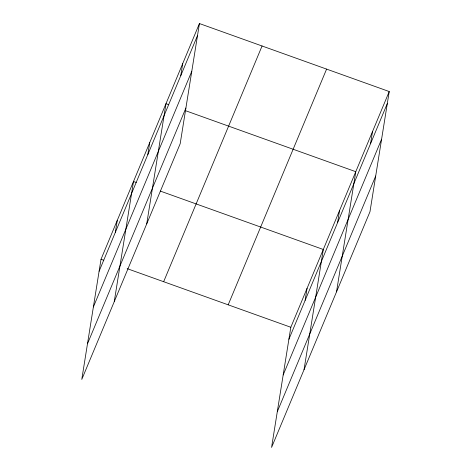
<?xml version="1.0" encoding="UTF-8"?>
<svg xmlns="http://www.w3.org/2000/svg" width="471" height="471" viewBox="0 0 471 471"><rect width="100%" height="100%" fill="white"/><g stroke="black" fill="none" stroke-linecap="round" stroke-linejoin="round"><path stroke-width="0.71" d="M199.433 23.55L101.024 259.268L81.771 379.455L180.181 143.737L199.433 23.55L389.229 91.545L369.976 211.732L271.567 447.45L290.819 327.263L389.229 91.545M115.342 232.368L117.261 220.375M114.247 301.67L133.499 181.482L136.254 182.465M147.817 154.582L149.737 142.589M146.722 223.884L165.975 103.697L168.724 104.68M180.782 75.619L182.701 63.62M305.137 300.363L307.057 288.37M304.042 369.664L323.294 249.477L160.34 191.096M337.607 222.577L339.532 210.584M336.518 291.873L355.77 171.691L185.244 110.597M370.577 143.608L372.496 131.615M99.104 271.261L197.514 35.543M93.382 306.968L191.791 71.251M87.494 343.753L185.904 108.036M163.655 281.705L262.064 45.987M228.188 304.825L326.597 69.107M288.9 339.255L387.309 103.538M283.177 374.963L381.587 139.239M277.284 411.748L375.693 176.024M101.024 259.268L103.779 260.257M127.176 268.641L290.819 327.263"/></g></svg>
